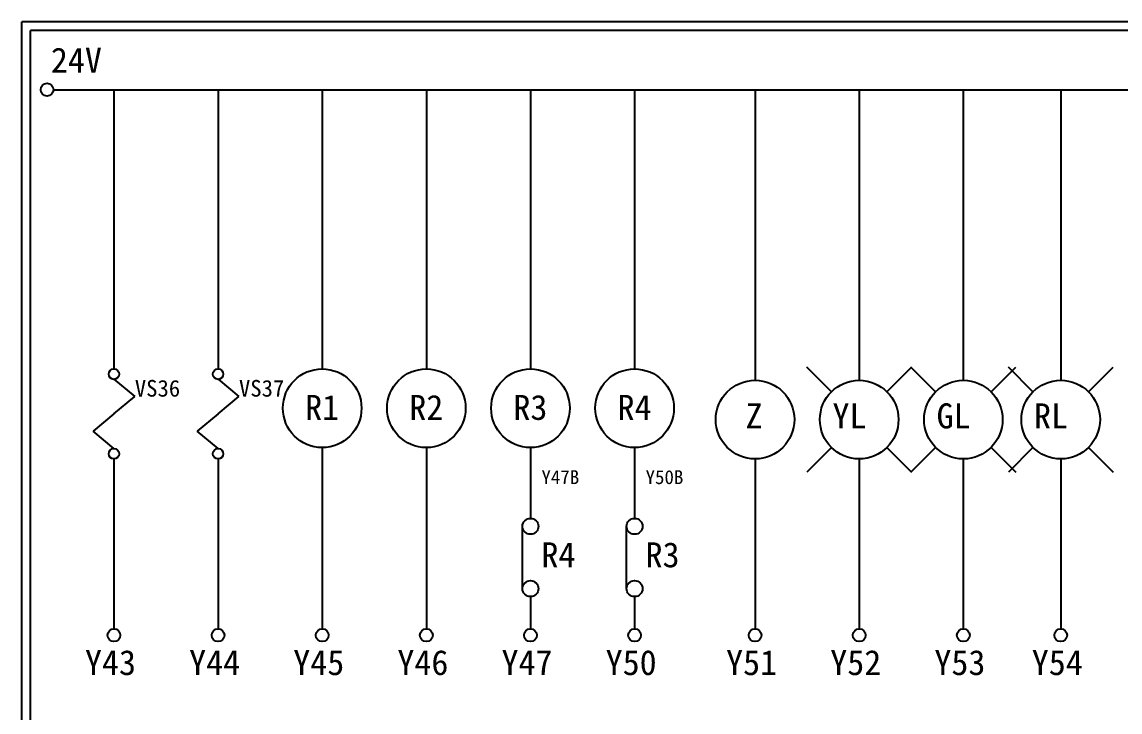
# Model space of a CAD drawing. Extents: x 926 to 1213, y 3 to 207.
# Drawn here: x 925.7 to 1083.9, y 107.6 to 207 of the extents above; entities that cross this region are included whole.
import ezdxf

# ---------------------------------------------------------------- set-up
doc = ezdxf.new("R2010")
doc.units = 0
doc.layers.add('圖框層', color=7, linetype='CONTINUOUS')
doc.layers.add('標尺寸層', color=3, linetype='CONTINUOUS')
doc.styles.add('STSL', font='KAIU.TTF')

msp = doc.modelspace()

# ---------------------------------------------------------------- linework, layer by layer
at = {"layer": '圖框層', "color": 7}
for p, q in [((1212.74, 206.97), (925.74, 206.97)), ((925.74, 3), (925.74, 206.97)), ((1211.49, 205.72), (926.99, 205.72)), ((926.99, 4.25), (926.99, 205.72))]:
    msp.add_line(p, q, dxfattribs=at)
at = {"layer": '標尺寸層', "color": 7}
for p, q in [((930.28, 197.22), (1207.88, 197.22)), ((938.99, 197.22), (938.99, 157.03)), ((953.99, 197.22), (953.99, 157.03)), ((968.99, 197.22), (968.99, 157.03)), ((983.99, 197.22), (983.99, 157.03)), ((998.99, 197.22), (998.99, 157.03)), ((1013.99, 197.22), (1013.99, 157.03)), ((1031.34, 197.22), (1031.34, 155.39)), ((1046.34, 197.22), (1046.34, 155.39)), ((1061.34, 197.22), (1061.34, 155.39)), ((1075.37, 197.22), (1075.37, 155.39)), ((1042.33, 153.73), (1038.8, 157.27)), ((1050.34, 153.73), (1053.88, 157.27)), ((1057.33, 153.73), (1053.8, 157.27)), ((1065.34, 153.73), (1068.88, 157.27)), ((1071.36, 153.73), (1067.83, 157.27)), ((1079.37, 153.73), (1082.91, 157.27)), ((938.99, 155.53), (942, 153.04)), ((953.99, 155.53), (957, 153.04)), ((938.99, 150.55), (942, 153.04)), ((953.99, 150.55), (957, 153.04)), ((938.99, 150.55), (935.99, 148.06)), ((953.99, 150.55), (950.99, 148.06)), ((938.99, 145.57), (935.99, 148.06)), ((953.99, 145.57), (950.99, 148.06)), ((968.99, 145.7), (968.99, 119.62)), ((983.99, 145.7), (983.99, 119.62)), ((998.99, 145.7), (998.99, 135.52)), ((1013.99, 145.7), (1013.99, 135.52)), ((1042.33, 145.73), (1038.8, 142.19)), ((1050.34, 145.73), (1053.88, 142.19)), ((1057.33, 145.73), (1053.8, 142.19)), ((1065.34, 145.73), (1068.88, 142.19)), ((1071.36, 145.73), (1067.83, 142.19)), ((1079.37, 145.73), (1082.91, 142.19)), ((938.99, 144.07), (938.99, 119.62)), ((953.99, 144.07), (953.99, 119.62)), ((1031.34, 144.07), (1031.34, 119.62)), ((1046.34, 144.07), (1046.34, 119.62)), ((1061.34, 144.07), (1061.34, 119.62)), ((1075.37, 144.07), (1075.37, 119.62)), ((998.99, 124.25), (998.99, 119.62)), ((1013.99, 124.25), (1013.99, 119.62))]:
    msp.add_line(p, q, dxfattribs=at)
at = {"layer": '標尺寸層'}
for p, q in [((997.84, 125.4), (997.84, 134.37)), ((1012.84, 125.4), (1012.84, 134.37))]:
    msp.add_line(p, q, dxfattribs=at)
at = {"layer": '標尺寸層', "color": 7}
for centre, radius in [((929.36, 197.22), 0.92), ((938.99, 156.28), 0.751), ((953.99, 156.28), 0.751), ((968.99, 151.37), 5.66), ((983.99, 151.37), 5.66), ((998.99, 151.37), 5.66), ((1013.99, 151.37), 5.66), ((1031.34, 149.73), 5.66), ((1046.34, 149.73), 5.66), ((1061.34, 149.73), 5.66), ((1075.37, 149.73), 5.66), ((938.99, 144.82), 0.751), ((953.99, 144.82), 0.751), ((998.99, 134.37), 1.15), ((1013.99, 134.37), 1.15), ((998.99, 125.4), 1.15), ((1013.99, 125.4), 1.15), ((938.99, 118.7), 0.92), ((953.99, 118.7), 0.92), ((968.99, 118.7), 0.92), ((983.99, 118.7), 0.92), ((998.99, 118.7), 0.92), ((1013.99, 118.7), 0.92), ((1031.34, 118.7), 0.92), ((1046.34, 118.7), 0.92), ((1061.34, 118.7), 0.92), ((1075.37, 118.7), 0.92)]:
    msp.add_circle(centre, radius, dxfattribs=at)

# ---------------------------------------------------------------- texts
at = {"layer": '圖框層', "color": 4, "style": 'STSL'}
for s, height, p in [('24V', 3.6, (929.91, 199.68)), ('VS36', 2.4, (942, 153.04)), ('VS37', 2.4, (957, 153.04)), ('R1', 3.6, (966.53, 149.69)), ('R2', 3.6, (981.53, 149.69)), ('R3', 3.6, (996.53, 149.69)), ('R4', 3.6, (1011.53, 149.69)), ('Z', 3.6, (1029.97, 148.47)), ('YL', 3.6, (1042.49, 148.47)), ('GL', 3.6, (1057.49, 148.47)), ('RL', 3.6, (1071.52, 148.47)), ('Y47B', 2, (1000.57, 140.45)), ('Y50B', 2, (1015.57, 140.45)), ('R4', 3.6, (1000.57, 128.47)), ('R3', 3.6, (1015.57, 128.47)), ('Y43', 3.6, (934.82, 112.96)), ('Y44', 3.6, (949.82, 112.96)), ('Y45', 3.6, (964.82, 112.96)), ('Y46', 3.6, (979.82, 112.96)), ('Y47', 3.6, (994.82, 112.96)), ('Y50', 3.6, (1009.82, 112.96)), ('Y51', 3.6, (1027.17, 112.96)), ('Y52', 3.6, (1042.17, 112.96)), ('Y53', 3.6, (1057.17, 112.96)), ('Y54', 3.6, (1071.2, 112.96))]:
    msp.add_text(s, height=height, dxfattribs=at).set_placement(p)

doc.saveas('drawing.dxf')
